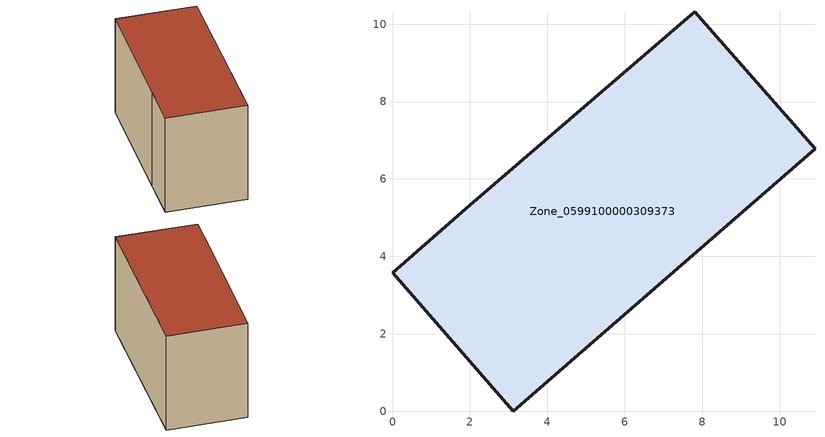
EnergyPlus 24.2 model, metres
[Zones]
Zone_0599100000309373
 floor ground (C_G): 10.91,6.78 3.12,0 0,3.58 1.99,5.32 7.81,10.32 z0
 wall outside (C_F): 3.12,0 10.91,6.78 7.81,10.32 1.99,5.32 0,3.58 3.12,0 z0:6.27
 roof outside (C_R): 7.81,10.32 1.99,5.32 0,3.58 3.12,0 10.91,6.78 z6.27
[BUILDING]
Pand.0599100000309373: North Axis=0; Terrain=City; Loads Convergence Tolerance Value=0.04; Temperature Convergence Tolerance Value=0.4; Solar Distribution=FullExterior; Maximum Number of Warmup Days=25; Minimum Number of Warmup Days=1
[Site:Location]
Rotterdam.The.Hague.AP_ZH_NLD Design_Conditions: Latitude=51.96; Longitude=4.45; Time Zone=1; Elevation=-4.5
[SITE:GROUNDTEMPERATURE:BUILDINGSURFACE]
18, 18, 18, 18, 18, 18, 18, 18, 18, 18, 18, 18
[MATERIAL] Thermal Absorptance=0.9; Solar Absorptance=0.7; Visible Absorptance=0.7
Name | Roughness | Thickness | Conductivity | Density | Specific Heat
G.TI.1946 | MediumSmooth | 0.15 | 1 | 540 | 1210
F.TI.1946 | Rough | 0.3 | 0.857143 | 1920 | 840
R.TI.1946 | MediumRough | 0.2 | 0.1 | 1500 | 1000
[CONSTRUCTION]
C_G: G.TI.1946
C_F: F.TI.1946
C_R: R.TI.1946
[ZONE]
Zone_0599100000309373: Type=1; Multiplier=1; Ceiling Height=Autocalculate; Volume=Autocalculate; Floor Area=autocalculate; Part of Total Floor Area=Yes
[ZONEINFILTRATION:DESIGNFLOWRATE]
Infil_Zone_0599100000309373: Zone or ZoneList or Space or SpaceList=Zone_0599100000309373; Schedule=AlwaysOn; Design Flow Rate Calculation Method=Flow/Area; Flow Rate per Floor Area=0.003; Constant Term Coefficient=1; Temperature Term Coefficient=0; Velocity Term Coefficient=0; Velocity Squared Term Coefficient=0
[HVACTEMPLATE:ZONE:IDEALLOADSAIRSYSTEM]
Zone_0599100000309373: Maximum Heating Supply Air Temperature=50; Minimum Cooling Supply Air Temperature=13; Maximum Heating Supply Air Humidity Ratio=0.0156; Minimum Cooling Supply Air Humidity Ratio=0.0077; Heating Limit=NoLimit; Cooling Limit=NoLimit; Dehumidification Control Type=ConstantSensibleHeatRatio; Cooling Sensible Heat Ratio=0.7; Dehumidification Setpoint=60; Humidification Control Type=None; Humidification Setpoint=30; Outdoor Air Method=None; Outdoor Air Flow Rate per Person=0.00944; Outdoor Air Flow Rate per Zone Floor Area=0; Outdoor Air Flow Rate per Zone=0; Demand Controlled Ventilation Type=None; Outdoor Air Economizer Type=NoEconomizer; Heat Recovery Type=None; Sensible Heat Recovery Effectiveness=0.7; Latent Heat Recovery Effectiveness=0.65
[ZONECONTROL:THERMOSTAT]
ThermostatControl_Zone_0599100000309373: Zone or ZoneList=Zone_0599100000309373; Control Type Schedule=DualSetpointControlType; Control 1=Thermostat_Zone_0599100000309373; Temperature Difference Between Cutout And Setpoint=0
[THERMOSTATSETPOINT:DUALSETPOINT]
Thermostat_Zone_0599100000309373: Heating Setpoint Temperature Schedule=HeatingSetpoint_Zone_0599100000309373; Cooling Setpoint Temperature Schedule=CoolingSetpoint_Zone_0599100000309373
[SCHEDULE:COMPACT]
HeatingSetpoint_Zone_0599100000309373: Through: 12/31, For: AllDays, Until: 24:00, 21
CoolingSetpoint_Zone_0599100000309373: Through: 12/31, For: AllDays, Until: 24:00, 24
DualSetpointControlType: Through: 12/31, For: AllDays, Until: 24:00, 4
AlwaysOn: Through: 12/31, For: AllDays, Until: 24:00, 1
